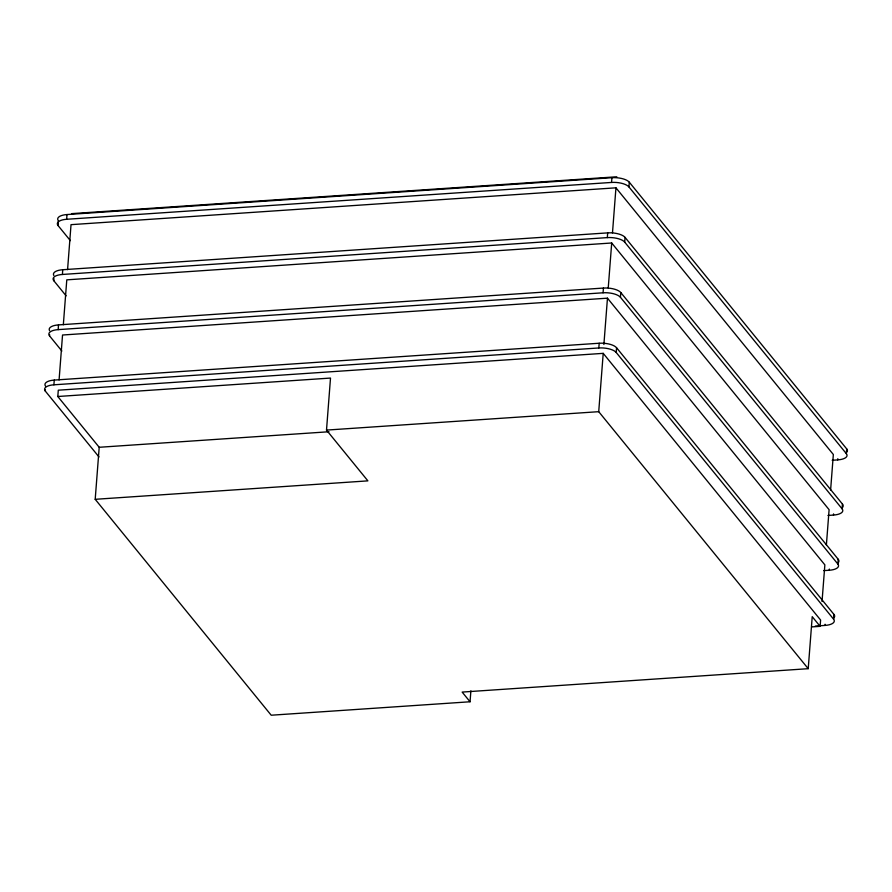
<?xml version="1.0" encoding="UTF-8"?>
<svg xmlns="http://www.w3.org/2000/svg" width="892" height="892" viewBox="0 0 892 892"><rect width="100%" height="100%" fill="white"/><g stroke="black" fill="none" stroke-linecap="round" stroke-linejoin="round"><path stroke-width="1.34" d="M98.99 456.938L45.302 391.075L45.403 389.893M45.648 386.637L45.67 386.348A13.737 5.374 4.4 0 1 54.267 380.081L599.19 343.242A13.737 5.374 4.4 0 1 616.562 347.746L833.953 614.432A13.737 5.374 4.4 0 1 833.819 618.022M61.871 351.013L49.551 335.894L49.64 334.712M66.12 295.832L53.799 280.712L53.955 278.65M70.368 240.65L58.047 225.542L58.136 224.36M58.203 223.468L58.404 220.815A13.737 5.374 4.4 0 1 67 214.548L611.923 177.709A13.737 5.374 4.4 0 1 629.306 182.213L846.698 448.899A13.737 5.374 4.4 0 1 846.976 451.988M45.302 391.075A13.737 5.374 4.4 0 1 53.899 384.809L54.267 380.081M49.551 335.894A13.737 5.374 4.4 0 1 58.147 329.627L58.515 324.9L603.438 288.06A13.737 5.374 4.4 0 1 620.81 292.565L838.201 559.262A13.737 5.374 4.4 0 1 838.067 562.852M53.799 280.712A13.737 5.374 4.4 0 1 62.395 274.457L62.763 269.73L607.675 232.879A13.737 5.374 4.4 0 1 625.058 237.395L842.449 504.08A13.737 5.374 4.4 0 1 842.316 507.671M58.047 225.542A13.737 5.374 4.4 0 1 66.644 219.276L67 214.548M470.887 690.821L470.051 701.77L271.201 715.217L95.199 499.308L99.202 447.282L57.802 396.505L58.292 390.194L603.215 353.355L820.607 620.04L820.116 626.351L811.787 626.909M59.084 379.947L62.54 335.013L607.463 298.173L824.855 564.87L822.034 601.52M63.332 324.766L66.788 279.843L611.7 242.992L829.103 509.689L826.382 544.956M67.569 269.652L71.026 224.661L615.948 187.822L833.34 454.507L830.619 489.953M95.199 499.308L367.894 480.866L326.505 430.089L330.508 378.063L57.802 396.505M815.266 626.084L825 625.426A13.737 5.374 4.4 0 0 833.596 619.171L616.205 352.474A13.737 5.374 4.4 0 0 598.822 347.969L599.19 343.242M823.684 570.624L829.237 570.256A13.737 5.374 4.4 0 0 837.833 563.989L620.442 297.292A13.737 5.374 4.4 0 0 603.07 292.788L603.438 288.06M827.932 515.453L833.485 515.074A13.737 5.374 4.4 0 0 842.081 508.808L624.69 242.122A13.737 5.374 4.4 0 0 607.318 237.606L607.675 232.879M832.169 460.272L837.733 459.893A13.737 5.374 4.4 0 0 846.33 453.627L628.938 186.941A13.737 5.374 4.4 0 0 611.566 182.436L611.923 177.709M470.051 701.77L462.145 692.081L808.219 668.688L598.722 411.68L603.215 353.355M603.895 344.49L607.463 298.173M608.244 287.926L611.7 242.992M612.492 232.812L615.948 187.822M616.205 352.474L616.562 347.746M620.442 297.292L620.81 292.565M624.69 242.122L625.058 237.395M628.938 186.941L629.306 182.213M808.219 668.688L812.222 616.662L820.116 626.351M825 625.426L825.089 624.244M829.237 570.256L829.337 569.063M833.485 515.074L833.574 513.892M837.733 459.893L837.822 458.711M833.596 619.171L833.953 614.432M837.833 563.989L838.201 559.262M842.081 508.808L842.449 504.08M846.33 453.627L846.698 448.899M71.884 213.623L616.796 176.783M66.644 219.276L611.566 182.436M62.395 274.457L607.318 237.606M58.147 329.627L603.07 292.788M53.899 384.809L598.822 347.969M326.505 430.089L598.722 411.68M99.202 447.282L328.992 431.75M49.573 330.676A13.737 5.374 4.4 0 1 58.515 324.9M53.821 275.505A13.737 5.374 4.4 0 1 62.763 269.73"/></g></svg>
